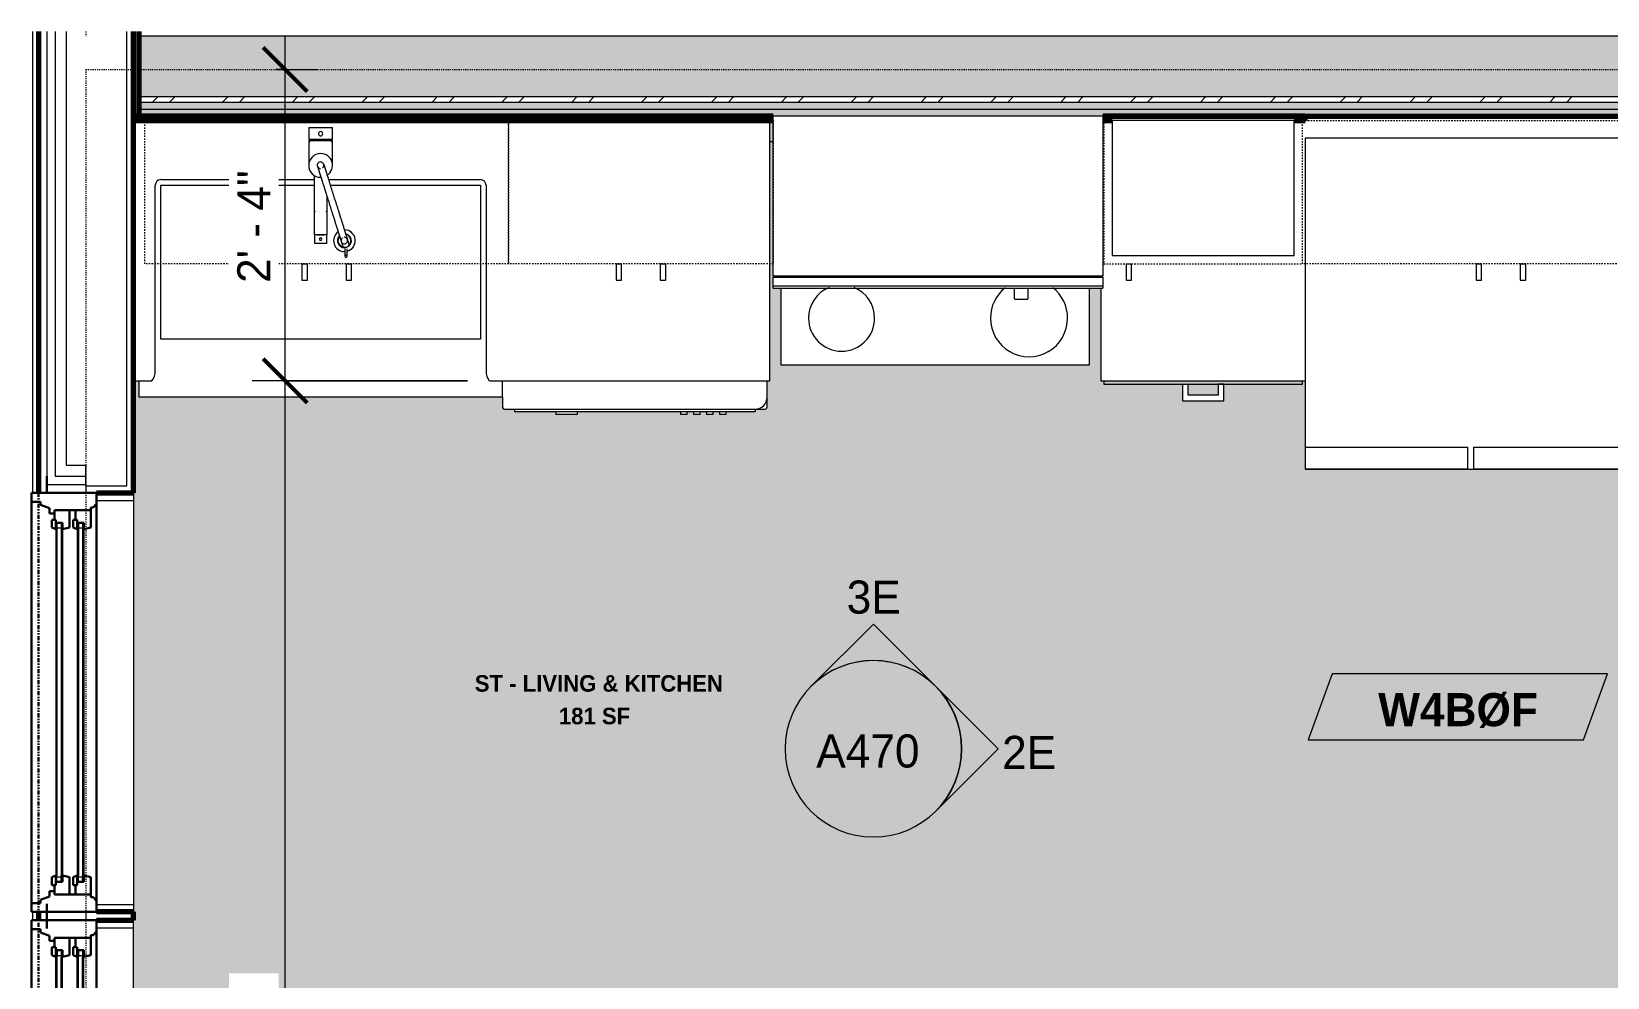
# Model space of a CAD drawing. Header units: inches. Extents: x -3857 to -1458, y -18 to 10849.
# Drawn here: x -1856.4 to -1713.4, y 10467.8 to 10553.6 of the extents above; entities that cross this region are included whole.
import ezdxf

# ---------------------------------------------------------------- set-up
doc = ezdxf.new("R2010")
doc.units = ezdxf.units.IN
doc.header["$MEASUREMENT"] = 0
for name, pattern in [('Dash', [0.25, 0.125, -0.125]), ('Dash 3_32_', [0.1875, 0.09375, -0.09375]), ('Double Dash 3_8_', [1, 0.375, -0.125, 0.125, -0.125, 0.125, -0.125])]:
    doc.linetypes.add(name, pattern=pattern)
for name, color, linetype, lineweight in [('0-3', 50, 'Continuous', 9), ('0-4', 10, 'Double Dash 3_8_', 30), ('0-6', 130, 'Continuous', 5), ('A-ANNO-DIMS', 211, 'Continuous', 9), ('A-ANNO-DIMS-32', 211, 'Continuous', 9), ('A-AREA-IDEN', 2, 'Continuous', 9), ('A-DETL-1', 90, 'Dash 3_32_', 18), ('A-GLAZ-1', 10, 'Continuous', 30), ('A-GLAZ-2', 50, 'Continuous', 9), ('A-WALL-1', 113, 'Continuous', 70), ('A-WALL-2', 113, 'Continuous', 9), ('A-WALL-3', 7, 'Continuous', 70), ('A-WALL-4', 250, 'Continuous', 18), ('A-WALL-IDEN', 211, 'Continuous', 9), ('A-WALL-PATT-1', 50, 'Continuous', 9), ('A-WALL-PATT-2', 8, 'Continuous', 9), ('A-WALL-PATT-3', 253, 'Continuous', 9), ('C-PROP-LINE-1', 10, 'Double Dash 3_8_', 30), ('G-ANNO-SYMB', 111, 'Continuous', 9), ('I-WALL-2', 7, 'Continuous', 70), ('P-SANR-FIXT', 6, 'Continuous', 9), ('Q-CASE', 31, 'Continuous', 9), ('Q-CASE-2', 31, 'Dash', 9), ('Q-SPCQ', 91, 'Continuous', 9), ('S-FNDN-1', 250, 'Continuous', 18)]:
    doc.layers.add(name, color=color, linetype=linetype, lineweight=lineweight)
doc.layers.add('A-AREA-PATT-1', color=255, linetype='Continuous', lineweight=9, transparency=1)
doc.styles.add('Century Gothic', font='ufonts.com_century-gothic.ttf', dxfattribs={"height": 3})
doc.styles.add('Century Gothic_B', font='GOTHICB.TTF', dxfattribs={"height": 3})
doc.styles.add('Century Gothic_B_1', font='GOTHICB.TTF', dxfattribs={"height": 1.5})
doc.dimstyles.new('OD_1__HACK_2', dxfattribs={"dimscale": 12, "dimtxt": 3.132505, "dimasz": 0.333333, "dimexe": 0.25, "dimexo": 0.166667, "dimgap": 0.041667, "dimtad": 1, "dimdec": 0, "dimzin": 3, "dimdsep": 46, "dimlunit": 4, "dimtxsty": 'Century Gothic', "dimblk1": 'OBLIQUE', "dimblk2": 'OBLIQUE', "dimsah": 1, "dimcen": 0.09, "dimdle": 0.25, "dimazin": 0, "dimtfac": 1, "dimtdec": 4, "dimtix": 1, "dimtmove": 0, "dimatfit": 3, "dimfxl": 1, "dimtvp": 1, "dimtfill": 1, "dimfrac": 2, "dimtolj": 1, "dimtzin": 0, "dimarcsym": 2})
pattern_1 = [(0, (0, 0), (10.24, 2.56), [0.422, -7.258, 0.422, -7.258, -40.96]), (0, (0, 0), (10.24, 2.56), [-15.36, 0.422, -14.938, 0.422, -7.258, -17.92]), (0, (0, 0), (10.24, 2.56), [-38.4, 0.422, -4.698, 0.422, -12.378]), (120, (3.84, 1.28), (-7.33702503, 7.58810013), [0.422, -7.258, 0.422, -7.258, -40.96]), (120, (3.84, 1.28), (-7.33702503, 7.58810013), [-15.36, 0.422, -14.938, 0.422, -7.258, -17.92]), (120, (3.84, 1.28), (-7.33702503, 7.58810013), [-38.4, 0.422, -4.698, 0.422, -12.378]), (240, (5.12, 6.4), (-2.90297497, -10.14810013), [0.422, -7.258, 0.422, -7.258, -40.96]), (240, (5.12, 6.4), (-2.90297497, -10.14810013), [-15.36, 0.422, -14.938, 0.422, -7.258, -17.92]), (240, (5.12, 6.4), (-2.90297497, -10.14810013), [-38.4, 0.422, -4.698, 0.422, -12.378])]

# ---------------------------------------------------------------- blocks, each defined once
blk = doc.blocks.new('Window-Double_Hung-Andersen-400_Series-Tilt_Wash - DOUBLE HUNG - COTTAGE - 1ST FLOOR-2889518-1ST FLOOR - STUDIO C - ADA TYPE B')
at = {"layer": 'A-GLAZ-1'}
for p, q in [((19.01, 4.94), (-19.01, 4.94)), ((-19.01, 4.94), (-19.01, -0.94)), ((-18.2, 4.94), (-18.2, 4.12)), ((18.2, 4.94), (18.2, 4.12)), ((19.01, -0.94), (19.01, 4.94)), ((-19.01, 3.56), (-20.51, 3.56)), ((-18.2, 4.12), (-17.92, 4.12)), ((-17.92, 4.12), (-17.61, 3.31)), ((-17.61, 3.31), (-17.14, 3.31)), ((-17.42, 2.87), (-16.57, 2.87)), ((-17.42, 2.87), (-17.42, -0.44)), ((-17.14, 3.31), (-17.14, 2.87)), ((-15.86, 3.09), (-16.57, 3.09)), ((-16.57, 2.75), (-16.57, 3.09)), ((-15.86, 3.09), (-15.7, 2.75)), ((15.86, 3.09), (15.7, 2.75)), ((15.86, 3.09), (16.57, 3.09)), ((16.57, 2.75), (16.57, 3.09)), ((17.42, 2.87), (16.57, 2.87)), ((17.14, 3.31), (17.14, 2.87)), ((17.61, 3.31), (17.14, 3.31)), ((17.42, 2.87), (17.42, -0.44)), ((17.92, 4.12), (17.61, 3.31)), ((18.2, 4.12), (17.92, 4.12)), ((19.01, 3.56), (20.51, 3.56)), ((-17.42, 1.5), (-15.86, 1.5)), ((-15.7, 2.75), (-16.57, 2.75)), ((-16.29, 2.75), (-16.29, 2.12)), ((-15.7, 2.12), (-16.29, 2.12)), ((-15.86, 1.5), (-15.7, 2.12)), ((15.7, 2.75), (16.57, 2.75)), ((15.7, 2.12), (16.29, 2.12)), ((15.86, 1.5), (15.7, 2.12)), ((17.42, 1.5), (15.86, 1.5)), ((16.29, 2.75), (16.29, 2.12)), ((-17.42, 0.94), (-16.57, 0.94)), ((-15.86, 1.16), (-16.57, 1.16)), ((-16.57, 0.81), (-16.57, 1.16)), ((-15.7, 0.81), (-16.57, 0.81)), ((-16.29, 0.81), (-16.29, 0.19)), ((-15.7, 0.19), (-16.29, 0.19)), ((-15.86, 1.16), (-15.7, 0.81)), ((-15.86, -0.44), (-15.7, 0.19)), ((15.86, 1.16), (15.7, 0.81)), ((15.7, 0.81), (16.57, 0.81)), ((15.7, 0.19), (16.29, 0.19)), ((15.86, -0.44), (15.7, 0.19)), ((15.86, 1.16), (16.57, 1.16)), ((16.29, 0.81), (16.29, 0.19)), ((16.57, 0.81), (16.57, 1.16)), ((17.42, 0.94), (16.57, 0.94)), ((-19.01, -0.94), (19.01, -0.94)), ((-17.67, -0.66), (-18, -0.94)), ((-17.67, -0.66), (-17.67, -0.44)), ((-17.67, -0.44), (-15.86, -0.44)), ((17.67, -0.44), (15.86, -0.44)), ((17.67, -0.66), (17.67, -0.44)), ((17.67, -0.66), (18, -0.94))]:
    blk.add_line(p, q, dxfattribs=at)
at = {"layer": 'A-GLAZ-2'}
for p, q in [((-16.29, 2.62), (-15.7, 2.62)), ((-16.29, 2.25), (-15.7, 2.25)), ((-15.82, 2.62), (-15.82, 2.25)), ((-15.7, 2.75), (15.7, 2.75)), ((-15.7, 2.62), (15.7, 2.62)), ((-15.7, 2.25), (15.7, 2.25)), ((-15.7, 2.12), (15.7, 2.12)), ((16.29, 2.62), (15.7, 2.62)), ((16.29, 2.25), (15.7, 2.25)), ((15.82, 2.62), (15.82, 2.25)), ((-16.29, 0.69), (-15.7, 0.69)), ((-16.29, 0.31), (-15.7, 0.31)), ((-15.82, 0.69), (-15.82, 0.31)), ((-15.7, 0.81), (15.7, 0.81)), ((-15.7, 0.69), (15.7, 0.69)), ((-15.7, 0.31), (15.7, 0.31)), ((-15.7, 0.19), (15.7, 0.19)), ((16.29, 0.69), (15.7, 0.69)), ((16.29, 0.31), (15.7, 0.31)), ((15.82, 0.69), (15.82, 0.31)), ((18.95, -0.94), (-18.95, -0.94)), ((-18.95, -0.94), (-18.95, -4.31)), ((-18.32, -0.94), (-18.32, -4.31)), ((18.32, -0.94), (18.32, -4.31)), ((18.95, -4.31), (18.95, -0.94)), ((-18.95, -4.31), (18.95, -4.31))]:
    blk.add_line(p, q, dxfattribs=at)
blk = doc.blocks.new('Window-Double_Hung-Andersen-400_Series-Tilt_Wash - DOUBLE HUNG - COTTAGE - 1ST FLOOR-2889437-1ST FLOOR - STUDIO C - ADA TYPE B')
at = {"layer": 'A-GLAZ-1'}
for p, q in [((-19.01, 0.94), (19.01, 0.94)), ((-19.01, -4.94), (-19.01, 0.94)), ((-17.67, 0.66), (-18, 0.94)), ((-17.67, 0.66), (-17.67, 0.44)), ((-17.67, 0.44), (-15.86, 0.44)), ((-17.42, -2.87), (-17.42, 0.44)), ((-15.86, 0.44), (-15.7, -0.19)), ((15.86, 0.44), (15.7, -0.19)), ((17.67, 0.44), (15.86, 0.44)), ((17.42, -2.87), (17.42, 0.44)), ((17.67, 0.66), (18, 0.94)), ((17.67, 0.66), (17.67, 0.44)), ((19.01, 0.94), (19.01, -4.94)), ((-17.42, -0.94), (-16.57, -0.94)), ((-16.57, -0.81), (-16.57, -1.16)), ((-15.7, -0.81), (-16.57, -0.81)), ((-15.86, -1.16), (-16.57, -1.16)), ((-16.29, -0.81), (-16.29, -0.19)), ((-15.7, -0.19), (-16.29, -0.19)), ((-15.86, -1.16), (-15.7, -0.81)), ((15.7, -0.19), (16.29, -0.19)), ((15.86, -1.16), (15.7, -0.81)), ((15.7, -0.81), (16.57, -0.81)), ((15.86, -1.16), (16.57, -1.16)), ((16.29, -0.81), (16.29, -0.19)), ((16.57, -0.81), (16.57, -1.16)), ((17.42, -0.94), (16.57, -0.94)), ((-17.42, -1.5), (-15.86, -1.5)), ((-16.57, -2.75), (-16.57, -3.09)), ((-15.7, -2.75), (-16.57, -2.75)), ((-16.29, -2.75), (-16.29, -2.13)), ((-15.7, -2.13), (-16.29, -2.13)), ((-15.86, -1.5), (-15.7, -2.13)), ((-15.86, -3.09), (-15.7, -2.75)), ((15.86, -1.5), (15.7, -2.13)), ((15.7, -2.13), (16.29, -2.13)), ((15.86, -3.09), (15.7, -2.75)), ((15.7, -2.75), (16.57, -2.75)), ((17.42, -1.5), (15.86, -1.5)), ((16.29, -2.75), (16.29, -2.13)), ((16.57, -2.75), (16.57, -3.09)), ((-19.01, -3.56), (-20.51, -3.56)), ((-18.2, -4.13), (-17.92, -4.13)), ((-18.2, -4.94), (-18.2, -4.13)), ((-17.92, -4.13), (-17.61, -3.31)), ((-17.61, -3.31), (-17.14, -3.31)), ((-17.42, -2.87), (-16.57, -2.87)), ((-17.14, -3.31), (-17.14, -2.87)), ((-15.86, -3.09), (-16.57, -3.09)), ((15.86, -3.09), (16.57, -3.09)), ((17.42, -2.87), (16.57, -2.87)), ((17.14, -3.31), (17.14, -2.87)), ((17.61, -3.31), (17.14, -3.31)), ((17.92, -4.13), (17.61, -3.31)), ((18.2, -4.13), (17.92, -4.13)), ((18.2, -4.94), (18.2, -4.13)), ((19.01, -3.56), (20.51, -3.56)), ((19.01, -4.94), (-19.01, -4.94))]:
    blk.add_line(p, q, dxfattribs=at)
at = {"layer": 'A-GLAZ-2'}
for p, q in [((-18.95, 4.31), (18.95, 4.31)), ((-18.95, 0.94), (-18.95, 4.31)), ((-18.32, 0.94), (-18.32, 4.31)), ((18.32, 0.94), (18.32, 4.31)), ((18.95, 4.31), (18.95, 0.94)), ((18.95, 0.94), (-18.95, 0.94)), ((-16.29, -0.31), (-15.7, -0.31)), ((-16.29, -0.69), (-15.7, -0.69)), ((-15.82, -0.69), (-15.82, -0.31)), ((-15.7, -0.19), (15.7, -0.19)), ((-15.7, -0.31), (15.7, -0.31)), ((-15.7, -0.69), (15.7, -0.69)), ((-15.7, -0.81), (15.7, -0.81)), ((16.29, -0.31), (15.7, -0.31)), ((16.29, -0.69), (15.7, -0.69)), ((15.82, -0.69), (15.82, -0.31)), ((-16.29, -2.25), (-15.7, -2.25)), ((-16.29, -2.63), (-15.7, -2.63)), ((-15.82, -2.63), (-15.82, -2.25)), ((-15.7, -2.13), (15.7, -2.13)), ((-15.7, -2.25), (15.7, -2.25)), ((-15.7, -2.63), (15.7, -2.63)), ((-15.7, -2.75), (15.7, -2.75)), ((16.29, -2.25), (15.7, -2.25)), ((16.29, -2.63), (15.7, -2.63)), ((15.82, -2.63), (15.82, -2.25))]:
    blk.add_line(p, q, dxfattribs=at)
blk = doc.blocks.new('Family - ___-2835903-1ST FLOOR - STUDIO C - ADA TYPE B')
at = {"layer": 'C-PROP-LINE-1'}
blk.add_line((-3831.82, 10345.42), (-3831.82, 10553.63), dxfattribs=at)
blk = doc.blocks.new('CTR - 1st Phase - Shell_rvt-9-1ST FLOOR - STUDIO C - ADA TYPE B')
at = {"layer": 'A-WALL-3'}
for p, q in [((-3831.82, 10553.63), (-3831.82, 10511.79)), ((-3823.2, 10511.79), (-3823.2, 10553.63)), ((-3826.57, 10511.79), (-3823.2, 10511.79)), ((-3831.82, 10473.77), (-3831.82, 10473.01)), ((-3823.2, 10473.77), (-3826.57, 10473.77)), ((-3826.57, 10473.01), (-3823.2, 10473.01)), ((-3823.2, 10473.01), (-3823.2, 10473.77))]:
    blk.add_line(p, q, dxfattribs=at)
at = {"layer": 'A-WALL-4'}
for p, q in [((-3831.07, 10553.63), (-3831.07, 10512.54)), ((-3830.32, 10553.63), (-3830.32, 10513.29)), ((-3829.32, 10553.63), (-3829.32, 10514.29)), ((-3823.82, 10512.41), (-3823.82, 10553.63)), ((-3830.32, 10513.29), (-3827.51, 10513.29)), ((-3829.32, 10514.29), (-3827.51, 10514.29)), ((-3827.51, 10513.29), (-3827.51, 10514.29)), ((-3827.51, 10512.54), (-3827.51, 10513.29)), ((-3831.07, 10512.54), (-3827.51, 10512.54)), ((-3827.51, 10512.41), (-3827.51, 10512.54)), ((-3827.51, 10512.41), (-3827.51, 10511.79)), ((-3827.51, 10512.41), (-3823.82, 10512.41)), ((-3823.2, 10511.79), (-3823.2, 10511.73)), ((-3827.51, 10473.77), (-3827.51, 10473.01)), ((-3823.2, 10473.83), (-3823.2, 10473.77)), ((-3823.2, 10473.01), (-3823.2, 10472.95))]:
    blk.add_line(p, q, dxfattribs=at)
at = {"layer": 'S-FNDN-1'}
for p, q in [((-3832.32, 10511.79), (-3832.32, 10553.63)), ((-3832.32, 10473.01), (-3832.32, 10473.77))]:
    blk.add_line(p, q, dxfattribs=at)
at = {"layer": '0-3'}
for name, p, rotation in [('Window-Double_Hung-Andersen-400_Series-Tilt_Wash - DOUBLE HUNG - COTTAGE - 1ST FLOOR-2889437-1ST FLOOR - STUDIO C - ADA TYPE B', (-3827.51, 10492.78), 269.9999999999988), ('Window-Double_Hung-Andersen-400_Series-Tilt_Wash - DOUBLE HUNG - COTTAGE - 1ST FLOOR-2889518-1ST FLOOR - STUDIO C - ADA TYPE B', (-3827.51, 10454), 89.99999999999885)]:
    blk.add_blockref(name, p, dxfattribs=dict(at, rotation=rotation))
at = {"layer": '0-4'}
blk.add_blockref('Family - ___-2835903-1ST FLOOR - STUDIO C - ADA TYPE B', (0, 0), dxfattribs=at)
blk = doc.blocks.new('CTR - 1st Phase - Common Walls_rvt-8-1ST FLOOR - STUDIO C - ADA TYPE B')
at = {"layer": 'A-WALL-PATT-1'}
h = blk.add_hatch(dxfattribs=at)
h.set_pattern_fill('FP_1', color=256, style=0, pattern_type=2)
h.set_pattern_definition(pattern_1)
h.paths.add_polyline_path([(-3679.49, 10546.56), (-3486.67, 10546.56), (-3486.67, 10547.19), (-3822.72, 10547.19), (-3822.72, 10546.56), (-3680.55, 10546.56)], flags=0)
h = blk.add_hatch(dxfattribs=at)
h.set_pattern_fill('FP_1', color=256, style=0, pattern_type=2)
h.set_pattern_definition(pattern_1)
h.paths.add_polyline_path([(-3673.43, 10545.94), (-3487.3, 10545.94), (-3487.3, 10546.56), (-3677.05, 10546.56), (-3677.05, 10545.94)], flags=0)
h.paths.add_polyline_path([(-3680.55, 10545.94), (-3680.55, 10546.56), (-3822.72, 10546.56), (-3822.72, 10545.94), (-3681.18, 10545.94)], flags=0)
at = {"layer": 'A-WALL-PATT-2'}
h = blk.add_hatch(dxfattribs=at)
h.set_pattern_fill('FP_2', color=256, style=0, pattern_type=2)
h.set_pattern_definition([(45, (0, 0), (-3.1678384, 3.1678384), []), (45, (0, 4.8), (-3.1678384, 3.1678384), [])])
h.paths.add_polyline_path([(-3486.7, 10547.19), (-3486.67, 10547.19), (-3486.67, 10547.69), (-3822.72, 10547.69), (-3822.72, 10547.19), (-3487.04, 10547.19)], flags=0)
at = {"layer": 'A-WALL-PATT-3'}
h = blk.add_hatch(dxfattribs=at)
h.set_pattern_fill('FP_3', color=256, style=0, pattern_type=2)
h.set_pattern_definition([(161.57, (0.16, 0.16), (-1.279773737, -0.000426766), [0, -9.107, 1.011, 0]), (18.43, (-0.16, 0.16), (-1.279773737, 0.000426766), [0, -9.107, 1.011, 0]), (108.43, (0.16, 0.16), (0.639452382, -3.199964008), [3.035, -7.083]), (71.57, (-0.16, 0.16), (0.639452382, 3.199964008), [3.035, -7.083])])
h.paths.add_polyline_path([(-3487.37, 10547.69), (-3486.67, 10547.69), (-3486.67, 10553.19), (-3822.72, 10553.19), (-3822.72, 10547.69), (-3494, 10547.69)], flags=0)
at = {"layer": 'A-WALL-4'}
for p, q in [((-3487.3, 10553.19), (-3822.72, 10553.19)), ((-3487.3, 10547.69), (-3822.72, 10547.69)), ((-3487.3, 10547.19), (-3822.72, 10547.19)), ((-3487.3, 10546.56), (-3822.72, 10546.56))]:
    blk.add_line(p, q, dxfattribs=at)
at = {"layer": 'I-WALL-2'}
for p, q in [((-3822.72, 10553.63), (-3822.72, 10545.94)), ((-3822.72, 10545.94), (-3765.18, 10545.94)), ((-3735.3, 10545.94), (-3487.3, 10545.94))]:
    blk.add_line(p, q, dxfattribs=at)
blk = doc.blocks.new('Stainless Steel Farmhous Kitchen Sink - Stainless Steel Farmhous Kitchen Sink-2552578-1ST FLOOR - STUDIO C - ADA TYPE B')
at = {"layer": 'P-SANR-FIXT'}
for p, q in [((-33, 22.2), (-33, 20.75)), ((0, 22.2), (-33, 22.2)), ((0, 20.75), (0, 22.2)), ((-31, 3), (-31, 16.96)), ((-31, 16.96), (-2, 16.96)), ((-2, 16.96), (-2, 3)), ((-17.36, 3), (-31, 3)), ((-2, 3), (-15.91, 3))]:
    blk.add_line(p, q, dxfattribs=at)
blk = doc.blocks.new('Range - 24_ x 30_-2806124-1ST FLOOR - STUDIO C - ADA TYPE B')
at = {"layer": 'Q-SPCQ'}
blk.add_line((29.7, -22), (30, -22), dxfattribs=at)
for centre, radius, start, end in [((6.5, -6), 3.5, 360, 180), ((23.5, -6), 3, 0, 180), ((6.5, -6), 3.5, 180, 232.0666), ((6.5, -6), 3.5, 307.9334, 0), ((23.5, -6), 3, 180, 247.749), ((23.5, -6), 3, 292.251, 0)]:
    blk.add_arc(centre, radius, start, end, dxfattribs=at)
blk = doc.blocks.new('Dishwasher_15404 - 34_ counter-547918-1ST FLOOR - STUDIO C - ADA TYPE B')
at = {"layer": 'Q-SPCQ'}
for p, q in [((25.8, 24), (24.31, 24)), ((26.68, 24), (25.8, 24)), ((26.87, 22.93), (26.87, 23.8)), ((26.87, 0.2), (26.87, 22.93)), ((26.87, 22.91), (27.12, 22.91)), ((27.12, 22.91), (27.12, 1.09)), ((27.37, 20.28), (27.12, 20.28)), ((27.37, 20.28), (27.37, 19.69)), ((27.12, 19.69), (27.37, 19.69)), ((27.37, 19.1), (27.12, 19.1)), ((27.37, 19.1), (27.37, 18.51)), ((27.12, 18.51), (27.37, 18.51)), ((27.37, 17.92), (27.12, 17.92)), ((27.12, 17.33), (27.37, 17.33)), ((27.37, 17.92), (27.37, 17.33)), ((27.37, 16.74), (27.12, 16.74)), ((27.12, 16.15), (27.37, 16.15)), ((27.37, 16.74), (27.37, 16.15)), ((27.37, 6.79), (27.12, 6.79)), ((27.37, 6.79), (27.37, 5.81)), ((27.37, 5.81), (27.37, 4.82)), ((27.12, 4.82), (27.37, 4.82)), ((26.87, 1.09), (27.12, 1.09)), ((25.77, 0), (26.68, 0))]:
    blk.add_line(p, q, dxfattribs=at)
for centre, radius, start, end in [((25.8, 22.93), 1.07, 360, 90), ((26.68, 23.8), 0.197, 0, 90), ((26.68, 0.2), 0.197, 270, 360), ((26.68, 0.2), 0.197, 285, 345)]:
    blk.add_arc(centre, radius, start, end, dxfattribs=at)
blk = doc.blocks.new('Refrigerator_-_Side-by-Side_6047 - 36_ X 30_-345559-1ST FLOOR - STUDIO C - ADA TYPE B')
at = {"layer": 'Q-SPCQ'}
for p, q in [((17.87, 14.42), (-17.88, 14.42)), ((-17.88, 14.42), (-17.88, -15.58)), ((17.87, -15.58), (17.87, 14.42)), ((-17.88, -13.58), (-3.13, -13.58)), ((-17.88, -13.58), (-17.88, -15.58)), ((-3.13, -15.58), (-3.13, -13.58)), ((-2.63, -13.58), (17.87, -13.58)), ((-2.63, -13.58), (-2.63, -15.58)), ((17.87, -15.58), (17.87, -13.58)), ((-17.88, -15.58), (17.87, -15.58)), ((-3.13, -15.58), (-17.88, -15.58)), ((17.87, -15.58), (-2.63, -15.58))]:
    blk.add_line(p, q, dxfattribs=at)
blk = doc.blocks.new('300 Series Wall Hung Cabinet_302 - 24_ X 36_-2573645-1ST FLOOR - STUDIO C - ADA TYPE B')
at = {"layer": 'Q-CASE'}
for p, q in [((-1.76, 14.69), (-2.25, 14.69)), ((-2.25, 14.69), (-2.25, 13.19)), ((-1.76, 13.19), (-1.76, 14.69)), ((2.24, 14.69), (1.75, 14.69)), ((1.75, 14.69), (1.75, 13.19)), ((2.24, 13.19), (2.24, 14.69)), ((-1.76, 13.19), (-2.25, 13.19)), ((2.24, 13.19), (1.75, 13.19))]:
    blk.add_line(p, q, dxfattribs=at)
at = {"layer": 'Q-CASE-2'}
for p, q in [((-12, 0.19), (-12, 13.19)), ((-12, 13.19), (12, 13.19)), ((12, 13.19), (12, 0.19)), ((12, 0.19), (-12, 0.19))]:
    blk.add_line(p, q, dxfattribs=at)
blk = doc.blocks.new('300 Series Wall Hung Cabinet_301 - 18_-2356589-1ST FLOOR - STUDIO C - ADA TYPE B')
at = {"layer": 'Q-CASE'}
for p, q in [((8.25, -0.19), (-8.25, -0.19)), ((-8.25, -0.19), (-8.25, -12.44)), ((8.25, -12.44), (8.25, -0.19)), ((-8.25, -12.44), (8.25, -12.44)), ((-7, -13.19), (-6.51, -13.19)), ((-7, -13.19), (-7, -14.69)), ((-6.51, -14.69), (-6.51, -13.19)), ((-7, -14.69), (-6.51, -14.69))]:
    blk.add_line(p, q, dxfattribs=at)
at = {"layer": 'Q-CASE-2'}
for p, q in [((9, -0.19), (-9, -0.19)), ((-9, -0.19), (-9, -13.19)), ((9, -13.19), (9, -0.19)), ((-9, -13.19), (9, -13.19))]:
    blk.add_line(p, q, dxfattribs=at)
blk = doc.blocks.new('Base Cabinet 4 Drawer 254 - Base Cabinet 4 Drawer 254 18_-2556185-1ST FLOOR - STUDIO C - ADA TYPE B')
at = {"layer": 'Q-CASE'}
for p, q in [((-8.26, -23.69), (-8.26, -24)), ((-8.26, -24), (9.74, -24)), ((-1.14, -24), (-0.64, -24)), ((-1.14, -24), (-1.14, -25.5)), ((-0.64, -25), (-0.64, -24)), ((2.61, -24), (2.11, -24)), ((2.11, -24), (2.11, -25)), ((2.61, -25.5), (2.61, -24)), ((9.74, -24), (9.74, -23.69)), ((-1.14, -25.5), (2.61, -25.5)), ((2.11, -25), (-0.64, -25))]:
    blk.add_line(p, q, dxfattribs=at)
blk = doc.blocks.new('300 Series Wall Hung Cabinet_302 - 33_ X 21_-2750985-1ST FLOOR - STUDIO C - ADA TYPE B')
at = {"layer": 'Q-CASE'}
for p, q in [((-1.76, 14.69), (-2.25, 14.69)), ((-2.25, 14.69), (-2.25, 13.19)), ((-1.76, 13.19), (-1.76, 14.69)), ((2.24, 14.69), (1.75, 14.69)), ((1.75, 14.69), (1.75, 13.19)), ((2.24, 13.19), (2.24, 14.69)), ((-1.76, 13.19), (-2.25, 13.19)), ((2.24, 13.19), (1.75, 13.19))]:
    blk.add_line(p, q, dxfattribs=at)
at = {"layer": 'Q-CASE-2'}
for p, q in [((-16.5, 0.19), (-16.5, 13.19)), ((-16.5, 13.19), (16.5, 13.19)), ((16.5, 13.19), (16.5, 0.19)), ((16.5, 0.19), (-16.5, 0.19))]:
    blk.add_line(p, q, dxfattribs=at)
blk = doc.blocks.new('300 Series Wall Hung Cabinet_302 - 18_ x 36_-2359323-1ST FLOOR - STUDIO C - ADA TYPE B')
at = {"layer": 'Q-CASE'}
for p, q in [((-1.76, 14.69), (-2.25, 14.69)), ((-2.25, 14.69), (-2.25, 13.19)), ((-1.76, 13.19), (-1.76, 14.69)), ((2.24, 14.69), (1.75, 14.69)), ((1.75, 14.69), (1.75, 13.19)), ((2.24, 13.19), (2.24, 14.69)), ((-1.76, 13.19), (-2.25, 13.19)), ((2.24, 13.19), (1.75, 13.19))]:
    blk.add_line(p, q, dxfattribs=at)
at = {"layer": 'Q-CASE-2'}
for p, q in [((-18, 0.19), (-18, 13.19)), ((-18, 13.19), (18, 13.19)), ((18, 13.19), (18, 0.19)), ((18, 0.19), (-18, 0.19))]:
    blk.add_line(p, q, dxfattribs=at)
blk = doc.blocks.new('30quot_MicrowaveVent_11166 - 70cm miele oven-2322118-1ST FLOOR - STUDIO C - ADA TYPE B')
at = {"layer": 'Q-CASE'}
for p, q in [((-14.2, -14.49), (-14.2, 0)), ((15.68, 0), (-14.2, 0)), ((15.68, 0), (15.68, -14.49)), ((15.68, -14.49), (-14.2, -14.49)), ((-14.2, -14.61), (15.68, -14.61)), ((-14.2, -15.39), (-14.2, -14.61)), ((-14.2, -15.6), (-14.2, -15.39)), ((-14.2, -15.39), (15.68, -15.39)), ((-14.2, -15.6), (15.68, -15.6)), ((7.69, -16.55), (7.69, -15.63)), ((8.88, -15.63), (8.88, -16.55)), ((15.68, -14.61), (15.68, -15.39)), ((15.68, -15.39), (15.68, -15.6)), ((7.69, -16.6), (8.88, -16.6))]:
    blk.add_line(p, q, dxfattribs=at)
blk = doc.blocks.new('kitchen_faucet_14143 - kitchen_faucet_14143-2439044-1ST FLOOR - STUDIO C - ADA TYPE B')
at = {"layer": 'P-SANR-FIXT'}
for p, q in [((-6.3, 0.57), (-7.09, 0.57)), ((-7.09, -0.57), (-7.09, 0.57)), ((-0.9, 0.59), (-6.3, 0.59)), ((-6.3, 0.3), (-6.3, 0.59)), ((-6.3, 0.29), (-6.3, 0.15)), ((-6.3, 0.15), (-6.3, 0.29)), ((-6.3, 0.15), (-6.3, -0.15)), ((-6.3, -0.15), (-6.3, 0.15)), ((-3.97, 0.59), (-4.89, 0.59)), ((2.26, 1.08), (0, 1.08)), ((2.34, 1.02), (2.1, 1.02)), ((2.26, 1.08), (2.26, -1.08)), ((3.44, 1.08), (2.34, 1.08)), ((2.34, -1.08), (2.34, 1.08)), ((3.44, 1.08), (3.44, -1.08)), ((-7.09, -0.57), (-6.3, -0.57)), ((-6.3, -0.15), (-6.3, -0.29)), ((-6.3, -0.29), (-6.3, -0.15)), ((-6.3, -0.59), (-6.3, -0.3)), ((-6.3, -0.59), (-2.84, -0.59)), ((-4.89, -0.59), (-3.97, -0.59)), ((-0.93, -0.59), (-0.9, -0.59)), ((0, -1.08), (2.26, -1.08)), ((2.1, -1.02), (2.34, -1.02)), ((2.34, -1.08), (3.44, -1.08)), ((-7.58, -2.2), (-8.24, -2.2)), ((-8.24, -2.4), (-7.58, -2.4)), ((-7.41, -2.04), (-6.99, -1.91)), ((-6.81, -2.46), (-7.23, -2.59))]:
    blk.add_line(p, q, dxfattribs=at)
at = {"layer": 'P-SANR-FIXT', "flags": 128}
for points in [[(-0.06, 0.29), (-0.07, 0.29), (-0.07, 0.29), (-0.07, 0.29), (-0.07, 0.29), (-0.07, 0.29), (-0.08, 0.28), (-0.08, 0.28), (-0.09, 0.28), (-0.1, 0.28), (-0.1, 0.28), (-0.11, 0.27), (-0.26, 0.23), (-0.28, 0.22), (-0.3, 0.22), (-0.46, 0.16), (-0.49, 0.16), (-0.51, 0.15), (-0.54, 0.14), (-0.57, 0.13), (-0.6, 0.12), (-0.63, 0.11), (-0.66, 0.1), (-0.69, 0.09), (-0.72, 0.08), (-0.75, 0.07), (-0.78, 0.06), (-0.82, 0.05), (-0.85, 0.04), (-0.89, 0.03), (-0.92, 0.02), (-0.96, 0.01), (-1, 0), (-1.04, -0.02), (-1.07, -0.03), (-1.11, -0.04), (-1.15, -0.05), (-1.2, -0.07), (-1.24, -0.08), (-1.28, -0.09), (-1.32, -0.11), (-1.37, -0.12), (-1.41, -0.14), (-1.46, -0.15), (-1.5, -0.16), (-1.55, -0.18), (-1.6, -0.19), (-1.65, -0.21), (-1.69, -0.23), (-1.74, -0.24), (-1.79, -0.26), (-2.49, -0.48), (-2.55, -0.5), (-2.61, -0.51), (-2.67, -0.53), (-2.72, -0.55), (-2.78, -0.57), (-2.84, -0.59), (-2.9, -0.61), (-2.96, -0.62), (-3.02, -0.64), (-3.08, -0.66), (-3.14, -0.68), (-3.19, -0.7), (-3.25, -0.72), (-3.31, -0.74), (-3.37, -0.76), (-3.43, -0.77), (-3.49, -0.79), (-3.55, -0.81), (-3.61, -0.83), (-3.67, -0.85), (-3.73, -0.87), (-3.79, -0.89), (-3.85, -0.91), (-3.91, -0.92), (-3.97, -0.94), (-4.03, -0.96), (-4.09, -0.98), (-4.15, -1), (-4.21, -1.02), (-4.26, -1.04), (-4.32, -1.05), (-4.94, -1.25), (-4.99, -1.27), (-5.04, -1.28), (-5.09, -1.3), (-5.15, -1.31), (-5.2, -1.33), (-5.44, -1.41), (-5.48, -1.42), (-5.53, -1.43), (-5.57, -1.45), (-5.62, -1.46), (-5.66, -1.48), (-5.7, -1.49), (-5.75, -1.5), (-5.79, -1.52), (-5.83, -1.53), (-5.87, -1.54), (-5.91, -1.56), (-5.95, -1.57), (-5.99, -1.58), (-6.02, -1.59), (-6.06, -1.6), (-6.1, -1.61), (-6.13, -1.63), (-6.17, -1.64), (-6.2, -1.65), (-6.23, -1.66), (-6.26, -1.67), (-6.3, -1.68), (-6.33, -1.69), (-6.36, -1.7), (-6.38, -1.71), (-6.41, -1.71), (-6.44, -1.72), (-6.47, -1.73), (-6.49, -1.74), (-6.52, -1.75), (-6.54, -1.76), (-6.57, -1.76), (-6.59, -1.77), (-6.61, -1.78), (-6.63, -1.78), (-6.65, -1.79), (-6.67, -1.8), (-6.69, -1.8), (-6.71, -1.81), (-6.73, -1.81), (-6.74, -1.82), (-6.76, -1.82), (-6.77, -1.83), (-6.79, -1.83), (-6.8, -1.84), (-6.81, -1.84), (-6.83, -1.84), (-6.84, -1.85), (-6.85, -1.85), (-6.86, -1.85), (-6.87, -1.86), (-6.87, -1.86), (-6.88, -1.86), (-6.89, -1.86), (-6.89, -1.87), (-6.9, -1.87), (-6.9, -1.87), (-6.9, -1.87), (-6.91, -1.87), (-6.91, -1.87), (-6.91, -1.87), (-6.91, -1.87)], [(0.27, 0.18), (0.21, 0.23), (0.15, 0.28), (0.08, 0.3), (0, 0.3), (-0.08, 0.28), (-0.15, 0.25), (-0.2, 0.2), (-0.24, 0.13), (-0.27, 0.06), (-0.27, 0.02)], [(-0.22, -0.16), (-0.17, -0.22), (-0.1, -0.26), (-0.03, -0.28), (0.05, -0.29), (0.13, -0.27), (0.19, -0.23), (0.25, -0.18), (0.29, -0.12), (0.31, -0.04), (0.32, 0.03), (0.3, 0.11), (0.27, 0.18)], [(0.11, -0.27), (0.11, -0.27), (0.11, -0.27), (0.11, -0.28), (0.11, -0.28), (0.1, -0.28), (0.1, -0.28), (0.09, -0.28), (0.09, -0.28), (0.08, -0.28), (0.07, -0.29), (0.06, -0.29), (-0.08, -0.34), (-0.1, -0.34), (-0.12, -0.35), (-0.14, -0.35), (-0.16, -0.36), (-0.18, -0.37), (-0.2, -0.37), (-0.23, -0.38), (-0.25, -0.39), (-0.27, -0.4), (-0.3, -0.4), (-0.32, -0.41), (-0.35, -0.42), (-0.38, -0.43), (-0.41, -0.44), (-0.44, -0.45), (-0.46, -0.46), (-0.5, -0.47), (-0.53, -0.48), (-0.56, -0.49), (-0.59, -0.5), (-0.62, -0.51), (-0.66, -0.52), (-0.69, -0.53), (-0.73, -0.54), (-0.77, -0.55), (-0.8, -0.56), (-0.84, -0.58), (-0.88, -0.59), (-0.92, -0.6), (-0.96, -0.61), (-1, -0.63), (-1.04, -0.64), (-1.08, -0.65), (-1.13, -0.67), (-1.17, -0.68), (-1.22, -0.69), (-1.26, -0.71), (-1.31, -0.72), (-1.35, -0.74), (-1.4, -0.75), (-1.45, -0.77), (-1.5, -0.78), (-1.54, -0.8), (-1.59, -0.81), (-1.64, -0.83), (-1.69, -0.84), (-1.75, -0.86), (-1.8, -0.88), (-1.85, -0.89), (-1.9, -0.91), (-1.96, -0.93), (-2.01, -0.94), (-2.06, -0.96), (-2.12, -0.98), (-2.18, -1), (-2.23, -1.01), (-2.29, -1.03), (-2.34, -1.05), (-2.4, -1.07), (-2.46, -1.09), (-2.52, -1.1), (-2.57, -1.12), (-2.63, -1.14), (-2.69, -1.16), (-2.75, -1.18), (-2.81, -1.2), (-2.87, -1.21), (-2.93, -1.23), (-2.99, -1.25), (-3.05, -1.27), (-3.1, -1.29), (-3.16, -1.31), (-3.22, -1.33), (-3.28, -1.35), (-3.34, -1.37), (-3.4, -1.38), (-3.46, -1.4), (-3.52, -1.42), (-3.58, -1.44), (-3.64, -1.46), (-3.7, -1.48), (-3.76, -1.5), (-3.82, -1.52), (-3.88, -1.53), (-3.94, -1.55), (-4, -1.57), (-4.05, -1.59), (-4.11, -1.61), (-4.74, -1.8), (-4.79, -1.82), (-4.84, -1.84), (-4.89, -1.85), (-4.94, -1.87), (-4.99, -1.89), (-5.22, -1.96), (-5.27, -1.97), (-5.32, -1.99), (-5.36, -2), (-5.41, -2.02), (-5.45, -2.03), (-5.49, -2.04), (-5.54, -2.06), (-5.58, -2.07), (-5.62, -2.08), (-5.66, -2.1), (-5.7, -2.11), (-5.74, -2.12), (-5.78, -2.13), (-5.82, -2.15), (-5.85, -2.16), (-5.89, -2.17), (-5.93, -2.18), (-5.96, -2.19), (-6, -2.2), (-6.03, -2.21), (-6.06, -2.22), (-6.09, -2.23), (-6.13, -2.24), (-6.16, -2.25), (-6.19, -2.26), (-6.21, -2.27), (-6.24, -2.28), (-6.27, -2.29), (-6.3, -2.3), (-6.32, -2.3), (-6.35, -2.31), (-6.37, -2.32), (-6.39, -2.33), (-6.42, -2.33), (-6.44, -2.34), (-6.46, -2.35), (-6.48, -2.35), (-6.5, -2.36), (-6.52, -2.37), (-6.54, -2.37), (-6.55, -2.38), (-6.57, -2.38), (-6.59, -2.39), (-6.6, -2.39), (-6.61, -2.4), (-6.63, -2.4), (-6.64, -2.41), (-6.65, -2.41), (-6.66, -2.41), (-6.67, -2.42), (-6.68, -2.42), (-6.69, -2.42), (-6.7, -2.42), (-6.7, -2.43), (-6.71, -2.43), (-6.72, -2.43), (-6.72, -2.43), (-6.72, -2.43), (-6.73, -2.43), (-6.73, -2.43), (-6.73, -2.43), (-6.73, -2.43)], [(-6.59, -1.97), (-6.61, -1.94), (-6.67, -1.9), (-6.74, -1.87), (-6.82, -1.86), (-6.9, -1.87), (-6.97, -1.9), (-7.03, -1.94), (-7.08, -2), (-7.1, -2.08), (-7.11, -2.15)], [(-7.11, -2.15), (-7.1, -2.23), (-7.08, -2.3), (-7.03, -2.36), (-6.97, -2.41), (-6.9, -2.44), (-6.82, -2.45), (-6.74, -2.44), (-6.67, -2.41), (-6.61, -2.36), (-6.56, -2.3), (-6.53, -2.23), (-6.52, -2.15)]]:
    blk.add_lwpolyline(points, dxfattribs=at)
at = {"layer": 'P-SANR-FIXT'}
for centre, radius, start, end in [((-6.69, 0), 0.118, 0, 180), ((0, 0), 1.08, 360, 180), ((2.88, 0), 0.197, 0, 180), ((-6.83, -2.16), 0.984, 35.2428, 180), ((-6.69, 0), 0.118, 180, 360), ((0, 0), 1.08, 180, 181.7622), ((0, 0), 1.08, 212.8582, 360), ((2.88, 0), 0.197, 180, 0), ((-6.83, -2.16), 0.984, 180, 182.6491), ((-6.83, -2.16), 0.984, 193.8453, 360), ((-6.83, -2.16), 0.63, 45.7781, 180), ((-6.83, -2.16), 0.63, 180, 349.8101), ((-6.83, -2.16), 0.591, 168.6397, 180), ((-6.83, -2.16), 0.591, 180, 227.1165), ((-6.83, -2.16), 0.591, 48.0157, 168.6397), ((-6.83, -2.16), 0.591, 227.1165, 347.8677)]:
    blk.add_arc(centre, radius, start, end, dxfattribs=at)
for centre, major_axis, ratio, start_param, end_param in [((-3.97, 0), (0, 0.591), 0.906308, 6.104473, 6.736574), ((-3.97, 0), (0, 0.591), 0.906308, 2.688204, 3.320305), ((-8.24, -2.3), (0, 0.0984), 0.984808, 4.712389, 7.853982), ((-8.24, -2.3), (0, 0.0984), 0.984808, 1.570796, 4.712389)]:
    blk.add_ellipse(centre, major_axis=major_axis, ratio=ratio, start_param=start_param, end_param=end_param, dxfattribs=at)
blk = doc.blocks.new('Elevation - Filled Arrow-152140-1ST FLOOR - STUDIO C - ADA TYPE B')
at = {"layer": 'G-ANNO-SYMB'}
for start, end in [(360, 180), (180, 360)]:
    blk.add_arc((0, 0), 0.25, start, end, dxfattribs=at)
blk = doc.blocks.new('Elevation - Filled Arrow-151867-1ST FLOOR - STUDIO C - ADA TYPE B')
at = {"layer": 'G-ANNO-SYMB'}
for p, q in [((0, 0.3536), (-0.1768, 0.1768)), ((0.1768, 0.1768), (0, 0.3536))]:
    blk.add_line(p, q, dxfattribs=at)
blk.add_arc((0, 0), 0.25, 45, 135, dxfattribs=at)
blk = doc.blocks.new('DIMBLOCK118-1ST FLOOR - STUDIO C - ADA TYPE B')
at = {"layer": 'A-ANNO-DIMS-32', "lineweight": 50}
for p, q in [((-1833.35, 10521.94), (-1835.35, 10523.94)), ((-1833.35, 10521.94), (-1831.35, 10519.94)), ((-1833.35, 10394.98), (-1835.35, 10396.98)), ((-1833.35, 10394.98), (-1831.35, 10392.98))]:
    blk.add_line(p, q, dxfattribs=at)
at = {"layer": 'A-ANNO-DIMS-32'}
for p, q in [((-1816.82, 10521.94), (-1836.35, 10521.94)), ((-1833.35, 10394.98), (-1833.35, 10521.94)), ((-1833.35, 10521.94), (-1816.82, 10521.94)), ((-1834.17, 10394.98), (-1830.35, 10394.98)), ((-1833.35, 10394.98), (-1834.17, 10394.98))]:
    blk.add_line(p, q, dxfattribs=at)
at = {"layer": 'A-ANNO-DIMS-32', "color": 0, "insert": (-1837.69, 10452.05), "char_height": 3, "width": 15.394, "attachment_point": 1, "rotation": 90, "line_spacing_factor": 0.984502, "style": 'Century Gothic', "bg_fill": 3, "box_fill_scale": 1.25, "bg_fill_color": 256, "bg_fill_true_color": 13158600, "bg_fill_transparency": 0}
blk.add_mtext('10\' - 7"', dxfattribs=at)
blk = doc.blocks.new('_Oblique')
at = {"color": 0, "linetype": 'ByBlock', "lineweight": -2}
blk.add_line((-0.5, -0.5), (0.5, 0.5), dxfattribs=at)
blk = doc.blocks.new('DIMBLOCK119-1ST FLOOR - STUDIO C - ADA TYPE B')
at = {"layer": 'A-ANNO-DIMS-32'}
for p, q in [((-1833.35, 10521.94), (-1833.35, 10553.19)), ((-1834.17, 10550.19), (-1830.35, 10550.19)), ((-1833.35, 10550.19), (-1834.17, 10550.19)), ((-1816.82, 10521.94), (-1836.35, 10521.94)), ((-1833.35, 10521.94), (-1816.82, 10521.94))]:
    blk.add_line(p, q, dxfattribs=at)
at = {"layer": 'A-ANNO-DIMS-32', "lineweight": 50}
for p, q in [((-1833.35, 10550.19), (-1835.35, 10552.19)), ((-1833.35, 10550.19), (-1831.35, 10548.19)), ((-1833.35, 10521.94), (-1835.35, 10523.94)), ((-1833.35, 10521.94), (-1831.35, 10519.94))]:
    blk.add_line(p, q, dxfattribs=at)
at = {"layer": 'A-ANNO-DIMS-32', "color": 0, "insert": (-1837.69, 10530.82), "char_height": 3, "width": 12.5897, "attachment_point": 1, "rotation": 90, "line_spacing_factor": 0.984502, "style": 'Century Gothic', "bg_fill": 3, "box_fill_scale": 1.25, "bg_fill_color": 256, "bg_fill_true_color": 13158600, "bg_fill_transparency": 0}
blk.add_mtext('2\' - 4"', dxfattribs=at)
blk = doc.blocks.new('Wall Tag - ONE-2663183-1ST FLOOR - STUDIO C - ADA TYPE B')
at = {"layer": 'A-WALL-IDEN'}
for p, q in [((-0.3561, 0.0937), (-0.4244, -0.0937)), ((0.4244, 0.0937), (-0.3561, 0.0937)), ((0.3561, -0.0937), (0.4244, 0.0937)), ((-0.4244, -0.0937), (0.3561, -0.0937))]:
    blk.add_line(p, q, dxfattribs=at)

msp = doc.modelspace()

# ---------------------------------------------------------------- hatches: boundary and pattern name
at = {"layer": 'A-AREA-PATT-1'}
msp.add_hatch(color=256, dxfattribs=at).paths.add_polyline_path([(-1846.63, 10550.19), (-1846.63, 10553.63), (-1847.1, 10553.63), (-1847.1, 10550.19)], flags=0)
h = msp.add_hatch(color=256, dxfattribs=at)
h.paths.add_polyline_path([(-1813.41, 10352.84), (-1702.7, 10352.84), (-1702.7, 10391.6), (-1705.49, 10391.6), (-1705.49, 10513.94), (-1740.83, 10513.94), (-1740.83, 10521.94), (-1759.38, 10521.94), (-1759.38, 10530.34), (-1760.38, 10530.34), (-1760.38, 10523.38), (-1788.38, 10523.38), (-1788.38, 10530.34), (-1789.08, 10530.35), (-1789.08, 10531.33), (-1788.38, 10531.33), (-1788.38, 10531.45), (-1789.08, 10531.45), (-1789.08, 10545.56), (-1789.38, 10545.56), (-1789.38, 10521.94), (-1789.63, 10521.94), (-1789.64, 10519.52), (-1789.66, 10519.47), (-1789.72, 10519.4), (-1789.82, 10519.38), (-1790.72, 10519.37), (-1790.72, 10519.13), (-1793.34, 10519.13), (-1793.34, 10518.88), (-1793.93, 10518.88), (-1793.93, 10519.13), (-1794.52, 10519.13), (-1794.52, 10518.88), (-1795.11, 10518.88), (-1795.11, 10519.13), (-1795.7, 10519.13), (-1795.7, 10518.88), (-1796.29, 10518.88), (-1796.29, 10519.13), (-1796.89, 10519.13), (-1796.89, 10518.88), (-1797.48, 10518.88), (-1797.48, 10519.13), (-1806.83, 10519.13), (-1806.83, 10518.88), (-1808.8, 10518.88), (-1808.8, 10519.13), (-1812.53, 10519.13), (-1812.53, 10519.38), (-1813.48, 10519.38), (-1813.57, 10519.43), (-1813.62, 10519.52), (-1813.63, 10519.57), (-1813.63, 10520.49), (-1846.63, 10520.49), (-1846.63, 10521.94), (-1847.1, 10521.94), (-1847.1, 10394.98), (-1846.73, 10394.98), (-1846.73, 10397.77), (-1818.58, 10397.77), (-1818.58, 10394.98), (-1816.2, 10394.98), (-1816.2, 10361.36), (-1813.41, 10361.36), (-1813.41, 10353.09)], flags=0)
h.paths.add_polyline_path([(-1807.34, 10352.97), (-1807.34, 10369.1), (-1806.68, 10369.1), (-1806.68, 10369.13), (-1806.19, 10369.13), (-1806.19, 10369.1), (-1790.99, 10369.1), (-1790.99, 10369.13), (-1790, 10369.13), (-1790, 10369.1), (-1789.34, 10369.1), (-1789.34, 10365.1), (-1753.34, 10365.1), (-1753.34, 10369.1), (-1752.67, 10369.1), (-1752.67, 10369.13), (-1751.68, 10369.13), (-1751.68, 10369.1), (-1736.49, 10369.1), (-1736.49, 10369.13), (-1736, 10369.13), (-1736, 10369.1), (-1735.34, 10369.1), (-1735.34, 10352.97), (-1806.34, 10352.97)], flags=0)
h.paths.add_polyline_path([(-1802.76, 10385.1), (-1813.83, 10385.1), (-1813.83, 10415.1), (-1753.83, 10415.1), (-1753.83, 10385.1), (-1776.26, 10385.1)], flags=0)
h.paths.add_polyline_path([(-1829.19, 10429.74), (-1829.19, 10430.74), (-1835.19, 10430.74), (-1835.19, 10465.74), (-1751.19, 10465.74), (-1751.19, 10430.74), (-1757.19, 10430.74), (-1757.19, 10429.74), (-1824.09, 10429.74)], flags=0)
h.paths.add_polyline_path([(-1748.2, 10520.13), (-1751.95, 10520.13), (-1751.95, 10521.63), (-1751.46, 10521.63), (-1751.46, 10520.63), (-1748.7, 10520.63), (-1748.7, 10521.63), (-1748.2, 10521.63), (-1748.2, 10520.63)], flags=0)
h.paths.add_polyline_path([(-1759.99, 10531.33), (-1759.38, 10531.33), (-1759.38, 10531.45), (-1760.38, 10531.45), (-1760.38, 10531.33), (-1760, 10531.33)], flags=0)
h.paths.add_polyline_path([(-1847.1, 10545.94), (-1846.63, 10545.94), (-1846.63, 10550.19), (-1847.1, 10550.19), (-1847.1, 10546.56)], flags=0)

# ---------------------------------------------------------------- linework, layer by layer
at = {"layer": 'A-DETL-1'}
for p, q in [((-1851.41, 10553.63), (-1851.41, 10553.19)), ((-1851.41, 10550.19), (-1851.41, 10348.59)), ((-1851.41, 10550.19), (-1511.2, 10550.19)), ((-1814.82, 10521.94), (-1789.38, 10521.94))]:
    msp.add_line(p, q, dxfattribs=at)
at = {"layer": 'A-WALL-1'}
for p, q in [((-1789.08, 10545.94), (-1847.1, 10545.94)), ((-1847.1, 10545.94), (-1847.1, 10545.56)), ((-1740.83, 10545.94), (-1759.2, 10545.94)), ((-1740.83, 10545.56), (-1740.83, 10545.94)), ((-1847.1, 10545.56), (-1789.08, 10545.56)), ((-1759.2, 10545.56), (-1758.33, 10545.56)), ((-1741.83, 10545.56), (-1740.83, 10545.56))]:
    msp.add_line(p, q, dxfattribs=at)
at = {"layer": 'A-WALL-2'}
for p, q in [((-1789.38, 10521.94), (-1789.38, 10545.56)), ((-1844.63, 10540.19), (-1830.72, 10540.19)), ((-1829.42, 10540.19), (-1815.63, 10540.19)), ((-1845.13, 10522.84), (-1845.13, 10539.69)), ((-1815.13, 10539.69), (-1815.13, 10522.84)), ((-1788.38, 10531.45), (-1788.38, 10531.33)), ((-1788.38, 10530.34), (-1788.38, 10523.38)), ((-1760.38, 10531.33), (-1760.38, 10531.45)), ((-1760.38, 10523.38), (-1760.38, 10530.34)), ((-1759.38, 10531.45), (-1759.38, 10531.33)), ((-1759.38, 10530.34), (-1759.38, 10521.94)), ((-1788.38, 10523.38), (-1760.38, 10523.38)), ((-1847.1, 10521.94), (-1845.43, 10521.94)), ((-1814.82, 10521.94), (-1789.38, 10521.94)), ((-1759.38, 10521.94), (-1740.83, 10521.94))]:
    msp.add_line(p, q, dxfattribs=at)
for centre, radius, start, end in [((-1844.63, 10539.69), 0.5, 90, 180), ((-1815.63, 10539.69), 0.5, 0, 90), ((-1846.63, 10522.84), 1.5, 323.0445, 0), ((-1813.63, 10522.84), 1.5, 180, 216.9555)]:
    msp.add_arc(centre, radius, start, end, dxfattribs=at)

# ---------------------------------------------------------------- block references
at = {"layer": '0-6'}
for name in ['CTR - 1st Phase - Shell_rvt-9-1ST FLOOR - STUDIO C - ADA TYPE B', 'CTR - 1st Phase - Common Walls_rvt-8-1ST FLOOR - STUDIO C - ADA TYPE B']:
    msp.add_blockref(name, (1976.1, 0), dxfattribs=at)
at = {"layer": 'A-WALL-IDEN', "xscale": 31.99999999999999, "yscale": 31.99999999999999, "zscale": 31.99999999999999}
msp.add_blockref('Wall Tag - ONE-2663183-1ST FLOOR - STUDIO C - ADA TYPE B', (-1726.99, 10492.37), dxfattribs=at)
at = {"layer": 'G-ANNO-SYMB', "xscale": 31.99999999999999, "yscale": 31.99999999999999, "zscale": 31.99999999999999}
for name in ['Elevation - Filled Arrow-151867-1ST FLOOR - STUDIO C - ADA TYPE B', 'Elevation - Filled Arrow-152140-1ST FLOOR - STUDIO C - ADA TYPE B']:
    msp.add_blockref(name, (-1780, 10488.57), dxfattribs=at)
at = {"layer": 'G-ANNO-SYMB', "extrusion": (0, 0, -1), "xscale": 31.99999999999999, "yscale": 31.99999999999999, "zscale": 31.99999999999999, "rotation": 90.00000000000105}
msp.add_blockref('Elevation - Filled Arrow-151867-1ST FLOOR - STUDIO C - ADA TYPE B', (1780, 10488.57), dxfattribs=at)
at = {"layer": 'P-SANR-FIXT'}
for name, p, rotation in [('kitchen_faucet_14143 - kitchen_faucet_14143-2439044-1ST FLOOR - STUDIO C - ADA TYPE B', (-1830.13, 10541.48), 90.000000000022), ('Stainless Steel Farmhous Kitchen Sink - Stainless Steel Farmhous Kitchen Sink-2552578-1ST FLOOR - STUDIO C - ADA TYPE B', (-1846.63, 10542.69), 180)]:
    msp.add_blockref(name, p, dxfattribs=dict(at, rotation=rotation))
at = {"layer": 'Q-CASE'}
for name, p in [('30quot_MicrowaveVent_11166 - 70cm miele oven-2322118-1ST FLOOR - STUDIO C - ADA TYPE B', (-1774.88, 10545.94)), ('300 Series Wall Hung Cabinet_301 - 18_-2356589-1ST FLOOR - STUDIO C - ADA TYPE B', (-1750.08, 10545.75)), ('Base Cabinet 4 Drawer 254 - Base Cabinet 4 Drawer 254 18_-2556185-1ST FLOOR - STUDIO C - ADA TYPE B', (-1750.82, 10545.63))]:
    msp.add_blockref(name, p, dxfattribs=at)
at = {"layer": 'Q-CASE', "rotation": 180}
for name, p in [('300 Series Wall Hung Cabinet_302 - 33_ X 21_-2750985-1ST FLOOR - STUDIO C - ADA TYPE B', (-1829.58, 10545.75)), ('300 Series Wall Hung Cabinet_302 - 24_ X 36_-2573645-1ST FLOOR - STUDIO C - ADA TYPE B', (-1801.08, 10545.75)), ('300 Series Wall Hung Cabinet_302 - 18_ x 36_-2359323-1ST FLOOR - STUDIO C - ADA TYPE B', (-1723.08, 10545.75))]:
    msp.add_blockref(name, p, dxfattribs=at)
at = {"layer": 'Q-SPCQ'}
for name, p, rotation in [('Range - 24_ x 30_-2806124-1ST FLOOR - STUDIO C - ADA TYPE B', (-1759.38, 10521.63), 180), ('Dishwasher_15404 - 34_ counter-547918-1ST FLOOR - STUDIO C - ADA TYPE B', (-1813.63, 10546.25), 270.0000000000175)]:
    msp.add_blockref(name, p, dxfattribs=dict(at, rotation=rotation))
msp.add_blockref('Refrigerator_-_Side-by-Side_6047 - 36_ X 30_-345559-1ST FLOOR - STUDIO C - ADA TYPE B', (-1722.95, 10529.52), dxfattribs=at)

# ---------------------------------------------------------------- texts
at = {"layer": 'A-AREA-IDEN', "insert": (-1808.52, 10492.29), "char_height": 1.5, "width": 7.07, "attachment_point": 1, "style": 'Century Gothic_B_1'}
msp.add_mtext('181 SF', dxfattribs=at)
at = {"layer": 'A-WALL-IDEN', "insert": (-1734.21, 10493.62), "char_height": 3, "width": 17.372, "attachment_point": 1, "style": 'Century Gothic_B'}
msp.add_mtext('W4BØF', dxfattribs=at)
at = {"layer": 'G-ANNO-SYMB', "char_height": 3, "attachment_point": 1, "style": 'Century Gothic'}
for s, insert, width in [('3E', (-1782.42, 10503.83), 5.555), ('A470', (-1785.18, 10489.87), 12.221), ('2E', (-1768.32, 10489.74), 5.555)]:
    msp.add_mtext(s, dxfattribs=dict(at, insert=insert, width=width))

# ---------------------------------------------------------------- next in the draw order: dimensions: what is measured, and where the dimension line sits
at = {"layer": 'A-ANNO-DIMS'}
dim = msp.add_linear_dim(base=(-1833.35, 10521.94), p1=(-1836.17, 10394.98), p2=(-1814.82, 10521.94), angle=90, dimstyle='OD_1__HACK_2', override={"dimpost": '<>', "dimfxl": 128.737112}, dxfattribs=at)
dim.commit()
dim.dimension.update_dxf_attribs({"geometry": 'DIMBLOCK118-1ST FLOOR - STUDIO C - ADA TYPE B', "text_midpoint": (-1835.42, 10458.46)})

# ---------------------------------------------------------------- next in the draw order: texts
at = {"layer": 'A-AREA-IDEN', "insert": (-1816.15, 10495.25), "char_height": 1.5, "width": 25.553, "attachment_point": 1, "style": 'Century Gothic_B_1'}
msp.add_mtext('ST - LIVING & KITCHEN', dxfattribs=at)

# ---------------------------------------------------------------- next in the draw order: dimensions: what is measured, and where the dimension line sits
at = {"layer": 'A-ANNO-DIMS'}
dim = msp.add_linear_dim(base=(-1833.35, 10550.19), p1=(-1814.82, 10521.94), p2=(-1836.17, 10550.19), angle=90, dimstyle='OD_1__HACK_2', override={"dimpost": '<>', "dimfxl": 35.410124}, dxfattribs=at)
dim.commit()
dim.dimension.update_dxf_attribs({"geometry": 'DIMBLOCK119-1ST FLOOR - STUDIO C - ADA TYPE B', "text_midpoint": (-1835.38, 10536.06)})

doc.saveas('drawing.dxf')
